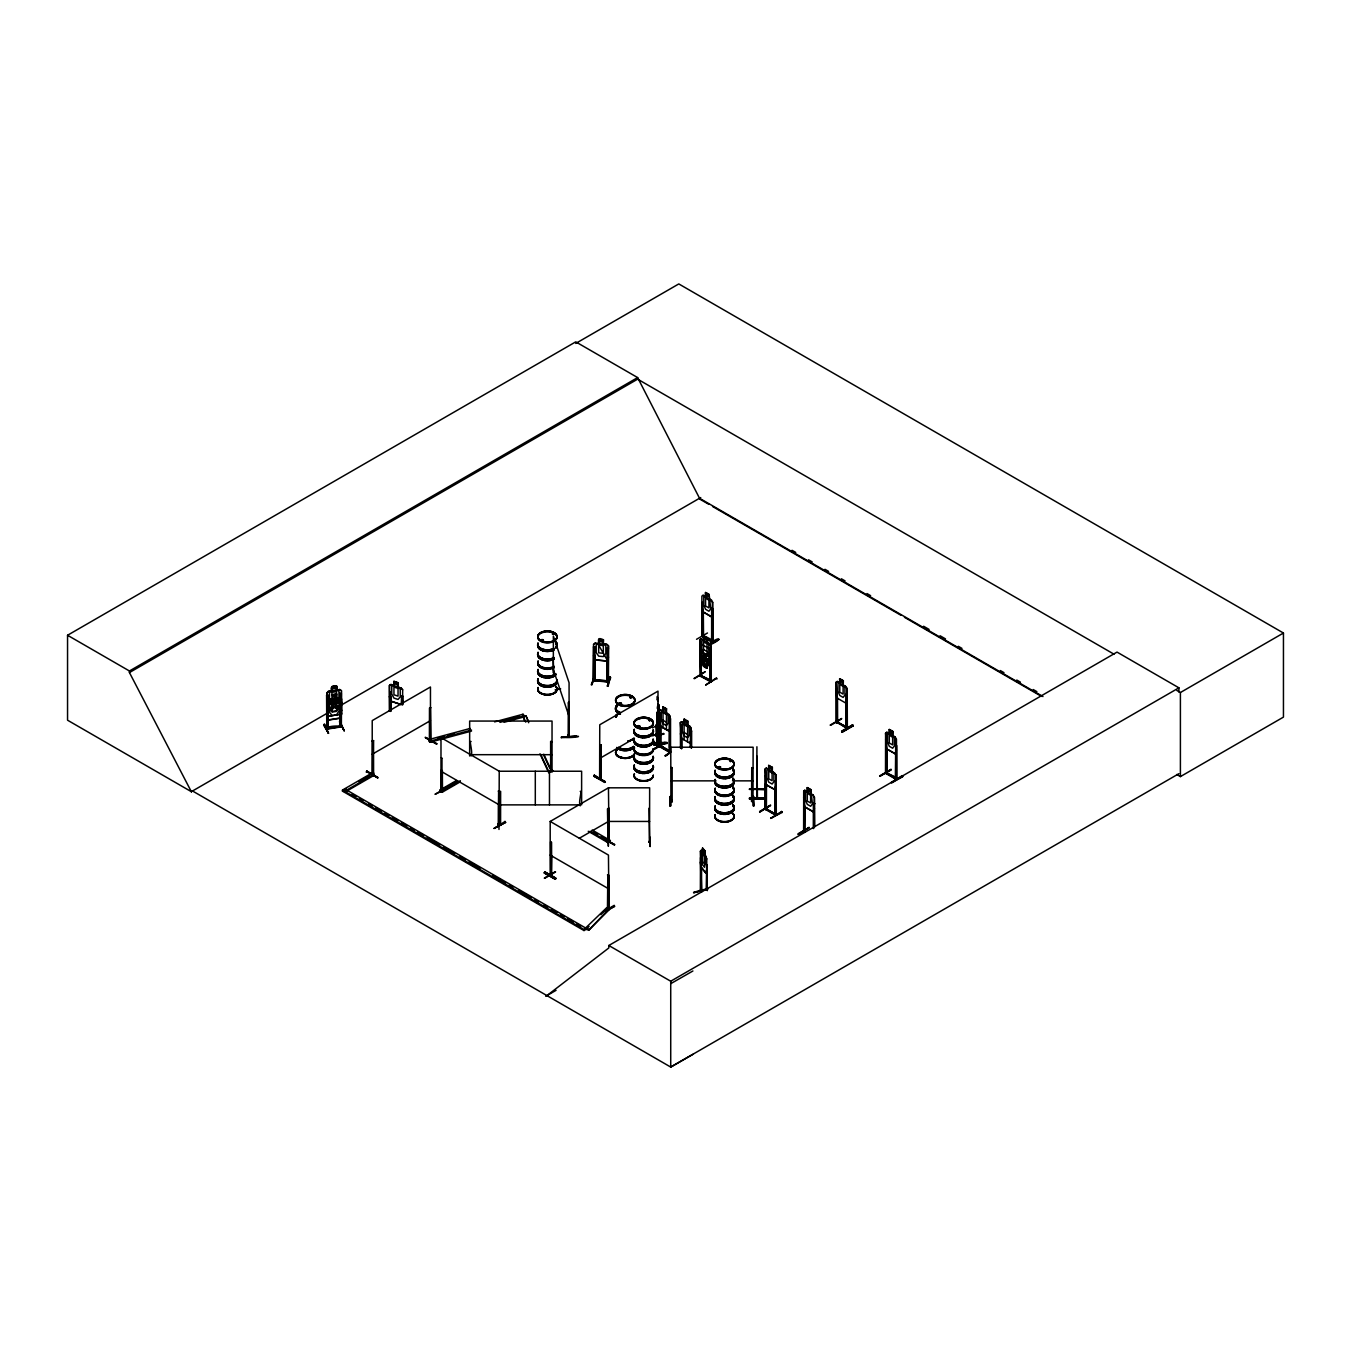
<?xml version="1.0" encoding="UTF-8"?>
<svg xmlns="http://www.w3.org/2000/svg" width="1351" height="1351" viewBox="0 0 1351 1351"><rect width="100%" height="100%" fill="white"/><g stroke="black" fill="none" stroke-linecap="round" stroke-linejoin="round"><path stroke-width="1.5" d="M568.551 703.246L568.805 702.385L568.484 736.954L568.771 735.94M553.353 672.697L553.353 636.051L569.075 682.745L569.109 736.903L568.805 702.385M568.146 734.961C569.818 737.055 567.96 733.002 568.281 736.092M700.966 868.001L701.625 891.947L700.899 889.819M657.245 708.312C659.271 693.131 660.791 731.398 657.397 718.732M700.983 675.213C700.325 673.474 699.869 676.969 701.321 676.091L701.237 661.433M710.778 680.634L710.896 681.917L709.647 680.009L711.133 680.279L700.983 675.568L709.647 680.364M709.832 680.178L710.542 681.867M709.663 681.36L711.285 681.647L711.15 648.007L710.136 647.45L709.832 681.394M657.008 716.908L658.764 722.059L659.102 718.816M445.931 787.92L435.022 794.32L441.253 791.399L442.486 792.041L442.351 770.543M442.351 790.791L442.098 792.311L440.865 790.386L441.98 791.01M500.579 824.11L498.147 823.57L499.549 823.772M500.799 824.431L499.11 823.722L499.009 825.309L499.617 791.45L498.62 790.892L498.249 824.87L498.688 823.299M551.292 874.874C548.422 873.979 553.353 873.472 550.752 874.469M550.262 874.181C548.32 877.052 553.758 874.384 550.549 873.979M551.681 874.215L550.955 873.709L551.157 876.157L551.563 855.707M608.558 907.99L607.46 907.348M659.389 710.558L660.605 709.697L668.931 714.409L670.147 716.554L670.282 752.743L659.389 746.596L658.967 709.444L659.778 710.153M659.457 745.431L660.875 745.735M660.774 746.85L660.774 745.634M665.199 755.817L670.535 752.473L670.535 718.833L669.539 718.276L669.167 752.254L669.539 750.666M670.535 752.473L665.638 756.087M663.729 734.049L652.415 735.484M701.912 635.139C704.766 635.274 699.852 634.886 703.297 636.541M705.695 596.804L703.128 595.183L701.878 596.078L701.929 636.456L701.811 635.021M703.297 635.443L702.74 636.861M711.893 640.762L712.94 640.948M712.011 616.478L711.639 642.063L711.639 608.288L713.007 608.642L712.94 642.181M766.473 808.27L764.987 807.847L766.422 808.168M775.761 815.379L774.697 813.454L775.575 814.079M776.183 813.859L775.913 815.379L765.173 809.232M774.866 814.839L775.187 780.895L776.183 781.469L776.301 815.16L775.423 814.518M803.693 830.257C806.311 831.034 802.882 829.024 803.896 831.101M845.844 727.007L847.33 727.294L845.844 726.872M896.338 750.379L895.122 753.79L886.695 748.927L885.597 733.069L885.513 773.296L885.918 771.809L886.594 773.954L887.151 772.451L885.648 772.096L886.594 772.738M887.151 773.684L887.016 748.437M895.358 777.686C904.934 781.266 870.483 765.021 895.629 777.754M543.338 639.884L542.291 640.965L541.244 639.884M553.809 634.058L552.255 633.957L553.454 634.328M553.066 633.332L552.711 634.193M618.809 703.432C618.302 705.948 624.01 703.888 620.379 702.858M619.906 703.888L619.873 702.773M630.714 697.758L631.272 696.964L630.106 697.69M630.377 697.116L630.191 697.808M630.495 697.977L631.728 697.437L630.63 697.724M650.169 720.471L649.223 719.61L649.155 720.64M730.401 761.728L729.827 760.664M730.925 761.001L730.3 760.849M730.992 761.39L730.182 760.681M705.965 873.067L706.674 869.96L706.016 873.27L701.068 866.954L700.51 850.961L700.358 891.288L701.625 891.069M756.864 790.521L757.523 788.612M756.915 796.448L757.455 798.559L756.915 756.104M608.338 846.317L608.355 836.877L608.355 845.81M658.005 715.946L658.005 703.533L658.9 705.425L658.038 703.499M594.93 646.808L594.643 680.82L593.325 680.651L593.545 646.673M591.214 684.771L594.626 676.057L591.958 684.653M591.856 684.737L594.524 675.872M593.596 679.452L595.082 679.232L593.444 679.029M608.203 680.87L594.997 679.891L608.186 680.921M607.004 648.294L608.457 648.125L607.004 648.294L607.004 681.934L608.423 682.137L608.541 645.947L606.768 644.309L603.542 643.988M606.835 681.917L607.089 660.605M609.858 676.834L610.703 677.611L607.291 686.325L609.96 676.902M608.136 686.376L610.061 677.459M707.671 889.245L693.553 892.775L707.62 889.009M366.695 771.674L377.723 777.855M544.183 872.881L544.774 871.851L555.768 878.116L555.177 879.18L544.183 872.898L555.177 879.146M555.751 878.133L544.757 871.868M555.683 878.758L544.639 872.56L555.768 878.825M594.322 775.187L605.332 782.145L593.731 776.2L594.339 775.17M605.332 782.145L594.271 775.288M604.724 782.465L593.781 776.116M605.248 781.553L594.271 775.744M608.372 682.069L593.292 680.6L593.562 644.461L595.149 643.127C603.103 646.521 593.545 634.987 603.542 639.85L603.34 644.191L605.839 645.829L605.839 653.546L603.34 656.603L598.679 656.147L596.196 652.584L596.196 644.849L598.679 643.735L598.713 639.496M595.115 643.228L606.751 644.41L608.541 645.947M593.528 655.64L595.065 659.947L606.819 660.994L595.099 659.812M608.507 657.16L606.785 661.129M702.976 611.919L701.996 607.106L702.976 611.919L711.386 616.782L712.619 613.388M711.386 616.782L712.737 613.303M774.495 789.423L775.93 786.13L775.93 775.018L772.215 771.556L773.887 774.039L773.887 781.756L772.096 784.036L768.753 782.111L766.963 777.771L766.963 770.036L768.753 769.698L768.871 765.493M775.795 786.046L774.579 789.609L766.152 784.745L765.291 768.955L766.372 768.179L774.613 772.941L775.93 775.018M845.523 702.773L846.705 699.463L846.705 688.436M846.824 699.396L845.608 702.959L837.181 698.112L836.083 682.255L837.333 681.36L839.9 682.981M804.689 806.986L803.71 802.173L804.689 806.986L813.218 811.782L814.332 808.438M813.218 811.782L814.45 808.371M895.122 753.79L896.338 750.21L895.189 737.004L896.456 739.2L896.456 779.561L885.699 773.414M668.813 730.891L670.147 727.514M659.271 721.518L660.403 726.281L668.897 731.077L670.265 727.598M689.905 743.067L691.104 739.757L691.104 728.713L690.074 726.466L691.34 728.662M691.222 739.673L689.989 743.253L681.478 738.44L680.364 722.599L681.63 721.704L684.096 723.106L684.231 719.171M699.784 647.669L701.051 644.072L709.647 648.818L710.778 653.563L709.647 648.818M709.528 660.369L701.017 655.522L699.801 650.878L700.933 655.607L709.528 660.369L710.778 656.789M328.58 719.847L339.81 718.04L341.6 713.767M326.959 716.131L328.513 720.1L339.979 718.259L341.651 713.868L341.6 698.94L339.827 697.656L328.462 699.497L326.959 701.321M328.462 707.806L339.76 706.151L341.347 701.811M326.874 704.175L328.377 708.059L339.878 706.269L341.55 701.895M400.977 704.428L402.514 700.831M326.452 728.865L341.364 726.551M606.667 660.943L608.372 657.025M656.181 734.809L656.873 734.792M658.916 705.323L659.288 743.945L655.961 735.248M656.924 736.109L655.995 724.828M656.721 735.332L659.828 743.877L659.541 742.932M759.65 811.427L770.644 805.112L759.718 812.12M759.617 811.951L770.492 805.635M830.139 725.099L841.673 718.462M830.645 725.301L841.521 718.985M798.154 834.192L809.08 827.893M879.653 775.913L891.187 769.293L880.193 776.082M323.683 724.828L324.51 724.001L328.513 733.323L323.683 724.812L328.411 733.154M544.284 878.099L555.143 871.75M555.599 871.986L544.689 878.336M653.496 749.146L653.428 749.163A9.643 5.556 0 0 1 642.417 754.736A9.643 5.556 0 0 1 634.379 747.779M664.827 742.51L653.428 749.197L664.895 742.51M694.498 678.641L704.698 672.021M550.195 875.651L550.195 821.442L608.457 787.819L649.645 787.819L649.561 842.281L648.936 808.253M550.11 874.35C553.403 874.046 549.215 877.103 551.681 875.043M551.681 875.921L551.563 842.23M498.924 820.53L499.009 829.446M711.538 640.762C691.509 631.457 712.264 637.486 713.108 642.333L702.199 636.034M670.434 796.82L669.792 805.905L670.653 805.905L670.518 796.279L670.653 805.905M669.792 805.871L669.758 796.904M839.782 682.779L839.663 678.709L843.362 680.701L843.244 684.906L846.942 688.368L846.942 728.729C830.73 715.946 838.144 722.937 837.113 723.072M837.62 722.92L837.502 697.623M803.49 831.372L804.588 832.03M430.986 741.26L429.365 741.598M601.06 777.349L600.03 777.889M600.148 745.414L600.114 779.139L601.263 778.463L601.127 744.857L599.76 745.212L601.127 744.857M658.494 745.482L656.924 745.836L657.025 712.146L658.005 711.572L658.393 745.465M608.929 842.146L608.457 808.253L607.477 808.827L608.085 842.669M338.949 707.046L336.517 710.744L331.958 711.487L329.509 708.566M336.602 714.662L339.05 710.947L338.949 699.328L336.517 698.332M608.085 841.437L609.233 841.301M649.02 842.247L649.611 840.626M648.868 841.893L649.73 841.876L648.868 842.197M540.839 640.07L543.338 639.682M619.248 703.651L620.143 703.263M620.379 703.888L621.156 703.212L619.096 703.162M637.925 726.956L637.773 725.892M639.378 726.416L637.773 726.314L638.567 726.686M639.867 726.99L639.226 725.774M648.987 719.999L649.561 720.809L649.763 719.914M719.171 766.557L718.344 768.094M718.614 766.794L719.408 768.027L720.049 766.692M706.877 668.12L706.877 663.983L708.819 663.544L708.819 655.826L706.995 651.503L706.995 643.802L703.584 641.911L703.584 649.628L701.743 651.908L701.743 659.643L703.567 662.024L703.567 666.161M703.584 636.118L703.584 640.526L701.76 640.898L701.76 648.615L703.584 652.938L703.567 660.639L706.995 662.53L705.171 657.937C703.837 663.425 699.463 658.798 704.378 656.535L701.912 650.422L705.104 656.046C706.556 650.388 710.879 654.863 705.898 657.397C711.673 670.197 703.651 660.217 706.995 654.813L708.819 652.533L708.819 644.815L706.995 642.417C711.2 637.554 697.994 633.957 707.113 638.212L707.232 642.282L710.896 645.761L710.778 656.941M328.057 727.75L326.942 727.969M327.905 728.561C325.405 724.474 357.914 726.281 326.739 727.547M339.861 714.172C342.816 720.488 336.686 729.456 341.364 725.335M339.861 693.147L339.979 726.669M327.128 701.338L328.58 699.717L332.008 699.159L329.509 700.848L329.61 712.484L332.042 715.388M327.01 705.138L328.513 703.314L331.89 702.875M327.162 705.154L328.58 703.432M499.076 825.005L499.228 771.235L440.983 737.612L440.983 791.804L440.865 790.386M672.274 800.417L670.636 800.417M671.987 800.417L671.987 801.683L671.987 799.961C669.167 799.471 671.751 803.862 670.603 800.062M751.578 800.383L753.301 800.366M753.301 801.599L751.899 799.978L751.578 801.599L751.747 767.655L753.149 767.976L751.747 767.655M377.773 777.298L366.746 771.083L377.79 777.99M389.426 711.031L389.409 685.497L390.895 684.4L394.036 685.599M393.8 685.497L393.884 681.276L398.275 682.728L398.19 686.95L402.666 689.787L402.514 704.884M394.036 681.461L393.952 685.683L391.756 686.325L391.756 694.042L393.952 698.095L398.038 699.446L400.234 696.88L400.234 689.145L398.038 687.034L398.275 682.728M389.679 691.847L390.895 692.236M389.409 696.592L390.76 701.169L401.078 704.597L402.581 700.983M401.112 687.811L402.666 689.787M390.76 701.169L389.645 696.542M401.315 704.479L401.585 695.799L402.784 696.204L402.784 704.614M402.784 696.204L401.315 696.069M342.462 790.065L584.004 929.505L606.717 907.686L609.318 908.548L609.318 909.611L588.732 930.197L586.131 929.336L584.004 930.552L342.462 791.112L342.462 790.065L371.593 773.245L373.72 774.478L344.589 791.281L344.589 792.328M589.07 926.398L586.131 929.336L586.131 928.289L346.717 790.065L346.717 791.112M600.84 914.627L605.248 910.202M588.732 930.197L609.318 908.548M700.443 851.147L701.186 850.319L702.706 852.363L702.706 848.225M372.217 773.329L373.687 773.025L372.268 773.363M373.518 773.194L373.72 775.525L346.413 791.281M372.217 774.545L372.217 720.607L430.462 686.984L430.462 739.824C430.378 738.879 428.672 744.637 430.462 739.824M373.518 774.427L373.585 740.686L372.217 741.057L373.585 740.686M600.317 779.02C599.422 774.9 602.884 779.291 599.76 778.835L599.641 777.669L601.127 777.298M599.624 778.818L599.76 724.761L658.005 691.138L658.005 745.212L657.025 745.769M657.093 744.452L658.123 743.911M608.018 841.403L608.98 840.862L608.254 842.838L610.382 840.558L592.177 830.038M607.528 842.349L609.233 841.876L609.149 808.236M608.777 842.197L607.477 842.45M593.528 644.579L595.217 643.279M546.935 995.603L608.828 947.946L608.828 945.497L1117.024 652.094L1178.916 687.828L1178.916 692.016M618.842 703.347L619.906 702.858M638.331 725.639L637.284 726.99L639.563 726.99M639.631 727.176L639.479 725.842L638.82 727.091M649.949 720.691L649.561 719.678M718.749 766.692L718.107 767.908M719.644 766.557L719.644 767.571M658.967 741.851L659.828 742.459M329.61 704.749L332.042 702.976L332.042 698.839M389.561 685.599L390.963 684.569L400.977 688.014M768.635 769.496L766.304 768.01L765.054 768.905L765.105 809.266M805.01 806.513L804.622 831.946L803.625 831.422L803.71 791.078L804.841 790.251L807.172 791.737M803.71 791.078L804.723 790.318L813.133 795.182L814.45 797.259L814.721 826.829M885.597 733.069L886.847 732.191L889.178 733.661M885.834 733.12L886.915 732.36L895.156 737.106M700.629 676.378L699.801 639.783L701.085 638.871L703.584 640.256L703.297 611.446M699.919 639.901L701.135 639.04L709.562 643.701L710.778 645.829L710.778 681.85L699.767 675.872M709.444 665.401L710.66 664.54M707.113 664.118L709.495 665.57L710.778 664.658M659.271 710.44L660.436 709.613M680.482 722.734L681.681 721.873M499.228 825.005L500.799 825.309L500.748 823.722M500.579 825.343L500.63 791.365L498.249 791.112M670.755 801.295L671.987 801.65M670.923 801.65L670.755 747.221L753.132 747.221L752.98 801.65M701.085 660.791C696.407 655.522 707.62 667.141 709.495 665.57M703.449 666.229C712.551 670.451 699.514 666.955 703.449 662.091L700.966 660.859M699.801 639.783L699.902 658.629M700.983 676.429L701.237 642.519M711.15 648.007L709.765 647.669M693.958 678.523L705.273 671.717M705.729 685.025L716.503 678.455M705.813 684.889L716.452 677.898L717.043 678.928M663.02 710.93L663.02 706.793L663.02 727.75M666.516 708.903L666.398 729.658M666.634 712.973L668.205 715.523L668.205 723.241L666.398 725.521L663.02 723.612L661.213 719.289L661.213 711.555L663.02 711.2M660.403 726.281L669.015 731.009M680.364 722.599L680.482 748.218M681.63 721.704L690.023 726.585M684.113 739.926L684.096 718.968L687.727 721.012L687.49 741.834M684.113 723.376L682.289 723.731L682.289 731.465L684.113 735.788L687.49 737.697L689.297 735.417L689.297 727.699L687.49 725.284L690.074 726.466M681.478 738.44L680.482 733.627M429.382 741.682L429.483 707.992L430.462 707.417L430.952 741.986L471.516 731.06M429.753 741.902L429.871 708.211L430.851 707.637M366.189 772.08L366.796 771.016M436.863 743.81L425.869 737.545M429.871 740.618C431.661 739.2 431.053 742.054 429.483 741.496L430.462 741.057M372.606 741.26L372.488 774.967L373.197 774.106M441.355 757.827L442.351 758.384M440.983 791.686L442.351 791.889M657.025 744.418L658.528 744.181L657.295 746.056L657.413 712.365L658.393 711.791M660.386 747.12L660.774 713.26M670.535 718.833L669.167 718.496M494.111 828.433L505.578 822.438L494.111 828.433L505.038 821.492M680.87 724.879L681.85 725.436L680.87 724.879L680.87 747.998M657.025 745.651L658.123 745.144M690.26 747.475L690.631 730.435L691.628 731.009L691.628 747.829M691.628 731.009L690.26 730.655M664.405 748.032L652.82 741.412M669.437 750.953L652.888 741.902M669.539 751.899L652.82 742.121M653.428 741.733L670.484 751.139M670.484 751.95L665.047 755.817M550.583 841.656L551.191 842.45M608.018 842.636L607.849 809.046L608.828 808.472M605.028 839.798L614.857 844.696L603.34 838.11M607.46 908.716L607.832 874.722L608.828 875.296L608.946 908.987L608.457 855.082L550.195 821.442M608.828 875.296L607.46 874.941M607.832 886.881L607.916 908.345L607.46 907.484M608.22 907.923L607.815 907.045M614.249 905.322L603.407 911.672M608.558 909.206L614.789 906.251L607.562 910.506M191.42 791.72L67.55 720.201L67.55 635.257L575.746 341.854L637.638 377.588L699.531 498.266L1042.972 696.559M575.746 343.424L678.793 283.93L1283.45 633.028L1283.45 717.111L1180.402 776.605L1176.755 774.495M67.55 635.257L129.443 670.991L637.638 377.588M692.911 1054.354L670.721 1067.07L192.534 790.994L191.335 791.669L129.443 672.562L637.638 379.158L1114.001 654.188M191.335 791.669L327.482 713.075M340.249 705.695L700.73 497.573M372.217 754.246L430.462 720.607M342.462 791.112L346.109 789.001M358.859 781.655L369.769 775.339M705.577 596.602L705.458 592.532L709.157 594.524L710.71 608.946L708.92 611.226L705.577 609.284L703.787 604.944L703.787 597.226L705.577 596.872L705.577 592.464L709.157 594.524M702.3 602.462L703.297 603.036L702.3 602.462L702.469 636.135M709.039 598.729L712.619 602.259L712.737 642.552L701.929 636.321M712.619 602.259L711.47 600.013L703.06 595.419M696.542 639.293L707.468 632.994M460.37 781.773L442.165 792.277L440.038 791.061L440.038 789.997L456.418 780.54M440.038 791.061L456.418 781.587M460.37 780.726L442.165 791.23L440.038 789.997M709.292 643.853C720.826 635.206 722.853 639.243 709.883 644.9M709.292 644.545L718.985 639.563M599.76 758.401L634.345 738.423A9.609 5.556 0 0 0 642.417 745.397A9.643 5.556 0 0 0 653.31 739.892A9.609 5.556 0 0 1 642.417 745.397A9.643 5.556 0 0 1 634.379 738.44M652.55 727.919L658.005 724.761M839.663 678.709L839.782 683.049L837.992 683.403L837.992 691.121L839.782 695.461L843.125 697.403L844.915 695.123L844.915 687.389L843.125 684.991L843.125 680.853L839.782 678.911M836.083 682.255L836.134 722.633L837.232 723.123L836.522 688.638L836.522 722.278L847.347 728.459L847.212 694.819L845.844 694.465L845.844 728.24L846.942 728.729M579.326 838.262L608.457 821.442L649.645 821.442M845.574 686.257L846.942 688.368M836.083 693.35L837.181 698.112M847.212 694.819L845.844 694.465M590.049 831.27L608.254 841.774L610.382 840.558M772.333 771.489L772.333 767.351L772.096 771.624M846.401 727.919L846.452 726.652L837.232 722.261L846.114 726.939M842.264 732.056L853.19 725.74L842.281 732.124L841.673 731.077L852.65 724.828L841.825 731.786M765.493 775.288L766.017 809.705M841.741 731.651L852.751 725.47L841.673 731.786M766.152 784.745L774.613 789.356M776.183 781.469L774.815 781.114M889.296 729.456L892.876 731.533L889.296 729.456L889.296 733.88L887.506 734.218L887.506 741.935L889.296 746.292L892.639 748.218L894.43 745.938L894.43 738.22L892.639 735.805L892.639 731.668M886.628 740.247L885.648 739.689L886.628 740.247L886.56 773.887M810.87 789.592L812.424 804.014L810.634 806.277L807.29 804.352L805.5 800.012L805.5 792.277L807.29 791.939L807.29 787.532L810.87 789.592L810.87 793.729L813.066 795.148M886.695 748.927L895.24 753.706M774.697 813.809L766.203 808.894L775.626 814.045M774.697 814.67L775.187 789.305M895.713 777.399L895.358 779.054L895.73 745.077M781.638 811.512L770.644 818.419L782.161 812.39M804.622 798.323L803.642 797.749L804.622 798.323L804.74 832.013L804.74 830.797M781.672 812.052L770.729 818.284M814.332 797.326L814.332 827.048M813.353 803.355L814.721 803.71L813.353 803.355L813.353 828.585M880.109 776.116L891.187 769.986M798.255 834.361L809.181 827.352L798.255 833.668M902.113 775.592L902.721 776.639L891.187 782.601L902.164 775.643M545.736 996.295L556.055 990.334M608.828 945.497L670.721 981.231L1178.916 687.828M1176.822 690.445L1180.402 692.523L1283.45 633.028M1178.916 773.667L670.721 1067.07L670.721 981.231M670.721 983.68L692.911 970.981M658.005 745.212L657.785 743.979M600.739 744.637L601.127 778.531M619.231 703.939L620.886 704.074M637.52 725.96L639.563 725.859L639.04 727.041M718.428 766.777L720.455 766.861M718.344 766.861L720.151 766.912M550.752 875.701L550.583 842.095M328.175 728.983L328.09 695.292L326.604 695.208L326.773 729.219L326.824 692.979L328.377 691.256L331.89 690.851C327.989 685.177 340.283 683.251 336.652 690.091M470.249 728.425L429.669 739.352L430.952 740.922L471.516 730.013M494.601 721.873L523.006 714.24L524.272 715.81L524.272 716.857L503.991 722.312M437.792 738.22L443.871 736.582M447.941 735.484L454.02 733.846M502.707 720.742L518.936 716.368M499.921 722.363L524.272 715.81M701.186 850.319L706.742 858.949L706.725 889.921M702.554 848.259L704.766 850.657L705.61 857.598L704.546 867.291L702.554 864.826L701.49 860.182L702.486 848.04L704.766 850.657M704.614 850.691L704.766 854.795M705.999 856.551L706.742 858.949M700.358 862.09L701.017 867.038L706.016 873.27M706.235 890.056L706.725 864.691L707.316 890.647M707.316 865.417L706.235 864.826M693.637 892.285L707.671 888.536M609.065 842.23L608.457 787.819M542.055 639.378L541.835 640.34M542.815 640.408L541.768 640.408M542.646 640.931L543.592 640.729L540.907 640.154M638.044 725.622L639.631 725.96M710.018 681.005L710.136 647.45M659.66 745.043L660.352 747.187M498.62 803.051L498.789 824.549M836.404 720.978L837.096 723.14M895.358 745.296L896.726 745.634L896.828 779.341L886.003 773.008L886.02 739.47M765.375 807.628L765.375 808.861L776.183 815.058M765.375 808.861L765.493 783.698M775.086 813.234L775.575 815.312M336.669 694.026L331.789 694.819L336.72 694.127L336.602 702.25L339.05 703.229M331.89 698.737L336.771 697.943M336.551 698.433L339.81 697.91L341.431 699.024M331.958 700.443L336.517 699.717L336.517 707.434L331.958 708.177L331.924 692.337L336.5 691.628L336.5 699.345L331.924 700.054M328.563 703.398L339.928 701.574L341.6 702.655L339.878 701.473L336.771 702.081M328.462 716.283L339.878 714.341L341.6 710.052L339.81 714.324L328.462 716.283L326.959 712.416M331.772 686.696L336.652 685.936M336.45 690.158L339.827 689.584L341.398 690.868M328.09 695.292L326.604 695.208M339.996 693.451L341.347 693.249L341.229 726.99M340.266 722.261L339.439 721.704L344.269 730.857L339.641 722.278M341.229 725.757L339.912 725.926M327.01 716.233L326.993 693.012L328.496 691.476L339.776 689.5L341.55 690.783L341.347 726.872L326.908 729.152M524.88 721.265L523.107 716.402L526.012 715.946L528.663 721.687M658.038 699.362L657.11 696.474M652.432 734.995L663.763 733.542L652.449 735.687M652.263 735.214L663.763 734.252M653.901 743.945C671.683 740.247 671.683 743.81 654.087 745.127M653.901 744.637L667.124 742.915M654.07 744.992L667.293 743.405M553.099 657.346L553.623 673.49M556.696 689.094L560.462 688.706M556.68 689.145L560.597 688.976L555.143 689.821M561.307 737.849L561.29 737.697C592.836 734.032 573.668 739.014 561.273 737.106L576.438 735.94M425.379 737.781L436.373 744.063M542.291 639.783L541.768 640.678M619.873 703.06L620.886 703.212M341.144 725.335L341.347 726.872M659.778 746.326L659.406 712.923L660.386 713.48M670.096 752.693L670.13 751.528M441.355 791.45L442.301 791.922M498.62 824.515L499.617 825.089M498.299 824.836L499.127 825.36M550.583 874.063L551.664 874.57M608.372 907.923L608.22 909.139M896.456 778.328L896.304 779.561M895.899 778.733L895.73 753.47M803.828 791.196L804.014 831.169L805.01 831.608M593.714 680.279L608.625 681.765M649.696 837.569L650.169 846.486L649.713 836.877M471.043 741.496C468.696 740.01 473.205 752.034 471.06 755.969M550.634 741.496L552.035 741.8L550.634 741.496L550.651 772.181M672.156 767.655L670.755 767.655L672.156 767.655L672.156 801.599L670.755 801.599M552.998 770.813L552.255 770.171M580.221 791.365C582.585 789.879 578.059 801.937 580.221 805.855M669.691 796.989L670.552 796.279M753.47 796.904L754.213 805.905L753.351 805.905L753.25 796.279L753.351 805.905M753.25 796.989L754.111 796.989M751.899 800.028L753.301 800.062M753.301 801.295L751.747 801.295L753.149 801.599M499.228 825.309L500.63 825.309M756.915 746.765L756.746 798.373M469.658 754.685L552.035 754.685M499.228 771.235L581.622 771.235L581.622 804.875M670.755 780.861L716.064 780.861M732.546 780.861L753.132 780.861M764.902 788.933L749.45 788.95L764.902 789.643M749.45 789.153L764.902 789.119M749.45 789.44L764.902 789.406M764.902 797.867L749.45 797.985L749.45 799.066L764.902 799.032M764.902 798.458L749.45 798.559L764.902 798.61M579.613 804.875L499.228 804.875L440.983 771.235M372.606 773.667L372.488 774.967M638.297 726.737L638.837 726.737A9.761 5.64 0 0 0 636.777 727.632A9.592 5.539 0 0 1 641.201 718.276A9.592 5.539 0 0 1 652.955 725.065A9.592 5.539 0 0 1 636.895 727.547M593.461 646.977L594.828 647.112M598.679 639.597L603.34 640.053M701 890.748L701.186 889.954M656.586 734.066L656.586 735.282M657.295 744.84L658.393 744.198M803.997 831.085L805.01 831.726M638.871 725.808A9.609 5.556 0 0 0 636.878 726.686A9.643 5.556 0 0 1 638.854 725.791L639.327 725.825M656.198 736.177L656.518 724.761M659.204 743.844L658.967 719.948M393.952 681.546L398.038 682.897M390.844 701.085L401.163 704.513M586.131 928.289L588.732 929.15M712.18 640.509L712.18 641.742M712.585 642.569L712.45 641.235M846.604 727.446L846.79 728.746M766.068 808.557L765.865 809.705M718.428 767.908L720.455 768.094L720.607 766.946M700.865 642.738L699.852 642.181L700.19 675.517L711.15 681.596M703.567 649.611L706.995 651.52M703.567 652.921L706.995 654.83M662.902 706.86L666.634 708.836M663.02 707.063L666.398 708.971M663.02 712.585L666.398 714.493M684.113 724.761L687.49 726.669M663.02 720.303L666.398 722.211M684.113 732.478L687.49 734.387M664.895 743.202L654.053 749.552M607.004 840.66L614.249 845.05M425.278 737.258L436.88 743.877M505.527 822.32L504.97 821.391M792.074 550.313L795.722 552.424M808.506 559.804L812.171 561.915M824.954 569.295L828.602 571.405M841.386 578.785L845.05 580.896M866.97 593.562L870.618 595.673M923.594 626.256L929.083 629.414M940.043 635.747L945.514 638.905M958.315 646.302L961.963 648.396M1000.331 670.552L1003.979 672.663M1016.763 680.043L1020.427 682.154M1033.211 689.534L1036.859 691.644M699.767 499.11L708.92 504.379M712.568 506.49L900.796 615.178M904.461 617.289L1041.52 696.407M837.282 681.596L845.523 686.359M703.06 611.834L711.504 616.715M895.189 737.004L892.758 735.738L892.876 731.533M853.207 725.825L852.599 724.778M836.945 721.806L835.999 721.248M902.671 776.521L891.795 782.921M772.333 767.351L768.635 765.341L768.753 769.698M768.753 765.561L772.096 767.486M807.29 787.802L810.634 789.727M804.892 806.834L813.133 811.596M782.178 812.458L781.57 811.411M594.001 832.148L597.632 834.242M601.279 836.353L604.927 838.447M588.242 831.27L608.254 842.838M550.195 855.082L608.457 888.705M373.72 775.525L371.593 773.245M352.206 794.27L355.853 796.381M359.501 798.492L363.166 800.603M368.654 803.777L372.302 805.888M375.95 807.999L381.438 811.157M385.103 813.268L388.75 815.379M392.398 817.49L397.886 820.648M401.551 822.759L407.023 825.934M410.687 828.045L414.335 830.156M417.999 832.267L423.471 835.425M427.136 837.536L439.919 844.915M443.584 847.026L454.544 853.359M460.032 856.534L465.504 859.692M469.169 861.803L480.129 868.136M492.929 875.516L505.713 882.912M509.378 885.023L513.025 887.134M518.514 890.292L531.298 897.672M534.962 899.783L538.61 901.894M544.098 905.069L547.746 907.18M551.411 909.291L556.882 912.449M560.547 914.559L564.194 916.67M567.859 918.781L573.331 921.956M576.995 924.05L580.643 926.161M659.406 746.681L659.288 745.262M766.422 809.384L766.473 784.272M701.186 891.17L700.358 889.988L701.135 892.082L700.477 857.632M524.272 716.857L523.006 714.24M429.483 740.399L430.952 741.986M702.908 849.407L704.192 852.38L702.908 850.775M704.698 854.845L706.117 856.618M659.068 742.56L656.333 735.332M568.433 736.785L568.281 702.452M668.813 714.476L670.028 716.537L670.028 727.581M813.015 795.249L814.214 797.326M597.767 643.498L607.207 660.132M543.778 754.23L551.765 771.455M528.663 722.734L526.012 715.946M543.778 755.277L549.992 768.685M523.107 716.402L525.775 722.143M540.873 754.685L548.861 771.911M539.978 753.807L548.861 772.958M324.409 724.541L328.513 733.323M327.077 712.264L328.58 716.131M327.128 716.081L328.631 719.948M657.16 697.91L657.819 701L657.16 699.278M657.481 718.58L658.764 722.059M656.856 735.265L659.457 742.037M593.731 655.539L595.217 659.693M553.353 669.691L569.075 716.385M650.135 837.536L650.169 846.469M659.389 721.451L660.521 726.196M1180.402 692.523L1180.402 776.605M889.414 729.658L889.414 733.796M846.216 702.655L846.216 727.885M813.724 811.546L813.724 828.366M807.408 787.734L807.408 791.872M775.795 775.001L775.795 815.312M712.501 602.259L712.501 613.286M710.542 653.597L710.542 664.608M706.995 663.915L706.995 668.323M702.908 603.255L702.908 636.895M701.557 868.744L701.557 891.863M691.222 728.645L691.239 748.049M690.631 743.05L690.631 747.255M687.727 721.012L687.608 725.217M681.85 738.051L681.85 748.555M681.478 725.656L681.478 748.775M669.539 718.276L669.539 747.694M660.774 725.875L660.875 746.968M655.961 734.015L655.877 735.451M608.372 645.981L608.186 682.137M607.747 841.504L607.747 842.737M606.717 907.686L606.717 908.733M594.93 655.218L594.997 680.769M584.004 929.505L584.004 930.552M552.035 772.181L552.035 721.062L469.658 721.062L469.658 755.986M551.292 873.641L551.309 876.14M549.469 771.235L549.469 804.875M535.3 771.235L535.3 804.875M441.98 758.62L441.98 792.243M441.355 769.986L441.355 790.234M390.895 696.44L390.895 711.166M390.625 692.506L390.625 711.437M389.493 685.413L389.679 710.761M373.197 740.483L373.315 773.16M336.45 686.021L336.5 690.243L338.949 691.239L338.949 698.974L336.5 702.655L331.924 703.364L329.475 700.426L329.475 692.708L331.924 690.952L331.721 686.612M327.955 716.013L327.972 729.05M129.443 670.991L129.443 672.562M554.163 666.33A9.575 5.522 0 0 1 542.612 667.208A9.575 5.522 0 0 1 538.154 660.994M554.298 658.629A9.761 5.64 0 0 1 542.511 659.524A9.761 5.64 0 0 1 537.951 653.175M554.298 658.14A9.761 5.64 0 0 1 542.511 659.052A9.761 5.64 0 0 1 537.951 652.702M555.852 642.536A9.761 5.64 0 0 1 555.852 648.176M554.298 649.341A9.761 5.64 0 0 1 542.511 650.236A9.761 5.64 0 0 1 537.951 643.903M555.852 642.063A9.761 5.64 0 0 1 555.852 647.703M554.298 648.868A9.761 5.64 0 0 1 542.511 649.763A9.761 5.64 0 0 1 537.951 643.414M554.214 666.972A9.66 5.573 0 0 1 542.562 667.867A9.66 5.573 0 0 1 538.07 661.585A9.592 5.539 0 0 0 542.595 667.749A9.592 5.539 0 0 0 554.18 666.87M554.214 666.567A9.66 5.573 0 0 1 542.562 667.445A9.66 5.573 0 0 1 538.07 661.179M554.163 667.715A9.575 5.522 0 0 1 542.612 668.593A9.575 5.522 0 0 1 538.154 662.378M555.717 686.105A9.609 5.556 0 0 1 548.658 694.38A9.609 5.556 0 0 1 538.103 687.439M554.214 667.276A9.66 5.573 0 0 1 542.562 668.171A9.66 5.573 0 0 1 538.07 661.906M556.832 679.621A9.761 5.64 0 0 1 547.391 686.73A9.761 5.64 0 0 1 537.951 679.621M557.169 680.617A9.761 5.64 0 0 1 546.125 686.207A9.761 5.64 0 0 1 537.951 679.148M555.852 674.622A9.761 5.64 0 0 1 543.659 677.02A9.761 5.64 0 0 1 537.951 670.349M555.852 674.149A9.761 5.64 0 0 1 543.659 676.547A9.761 5.64 0 0 1 537.951 669.876M555.751 686.612A9.66 5.573 0 0 1 548.658 694.921A9.66 5.573 0 0 1 538.07 687.963A9.592 5.539 0 0 0 548.641 694.887A9.592 5.539 0 0 0 555.7 686.629M555.751 686.308A9.66 5.573 0 0 1 548.658 694.617A9.66 5.573 0 0 1 538.07 687.659M615.82 716.655A9.761 5.64 0 0 1 616.782 715.304M616.917 715.878A9.609 5.556 0 0 0 615.955 717.212A9.643 5.556 0 0 1 616.9 715.878M620.362 713.716A9.761 5.64 0 0 1 616.782 706.016M616.917 714.324A9.609 5.556 0 0 0 615.634 717.094A9.643 5.556 0 0 1 616.9 714.324M616.917 706.607A9.609 5.556 0 0 0 620.447 714.189A9.643 5.556 0 0 1 616.9 706.59M615.82 716.182A9.761 5.64 0 0 1 616.782 714.814M620.362 713.244A9.761 5.64 0 0 1 616.782 705.543M616.917 705.053A9.609 5.556 0 0 0 620.447 712.636A9.643 5.556 0 0 1 616.9 705.036M634.582 753.993A9.66 5.573 0 0 1 621.561 757.708A9.66 5.573 0 0 1 616.883 749.771M633.551 755.648A9.592 5.539 0 0 1 620.447 757.675A9.66 5.573 0 0 1 616.883 750.092M616.934 750.109A9.592 5.539 0 0 0 620.447 757.675A9.66 5.573 0 0 0 633.602 755.665M616.917 747.88A9.609 5.556 0 0 0 633.568 747.88A9.643 5.556 0 0 1 616.9 747.897M633.703 746.917A9.761 5.64 0 0 1 618.336 748.082M633.703 747.39A9.761 5.64 0 0 1 616.782 747.39M633.703 738.102A9.761 5.64 0 0 1 630.14 740.179M732.799 786.839A9.575 5.522 0 0 1 725.757 795.08A9.575 5.522 0 0 1 715.253 788.173M732.968 779.003A9.761 5.64 0 0 1 725.791 787.413A9.761 5.64 0 0 1 715.067 780.354M732.968 778.514A9.761 5.64 0 0 1 725.791 786.924A9.761 5.64 0 0 1 715.067 779.882M732.968 769.715A9.761 5.64 0 0 1 725.791 778.125A9.761 5.64 0 0 1 715.067 771.083M732.968 769.243A9.761 5.64 0 0 1 725.791 777.652A9.761 5.64 0 0 1 715.067 770.594M732.816 787.43A9.592 5.539 0 0 1 725.757 795.688A9.609 5.556 0 0 1 715.219 788.68A9.66 5.573 0 0 0 725.774 795.655A9.609 5.556 0 0 0 732.833 787.346A9.66 5.573 0 0 1 725.774 795.655A9.592 5.539 0 0 1 715.236 788.764M732.867 787.025A9.66 5.573 0 0 1 725.774 795.334A9.66 5.573 0 0 1 715.186 788.359M732.799 788.224A9.575 5.522 0 0 1 725.757 796.465A9.575 5.522 0 0 1 715.253 789.541M732.799 813.285A9.575 5.522 0 0 1 725.757 821.526A9.575 5.522 0 0 1 715.253 814.619M732.968 805.449A9.761 5.64 0 0 1 725.791 813.859A9.761 5.64 0 0 1 715.067 806.8M732.968 804.976A9.761 5.64 0 0 1 725.791 813.386A9.761 5.64 0 0 1 715.067 806.327M732.968 796.161A9.761 5.64 0 0 1 725.791 804.571A9.761 5.64 0 0 1 715.067 797.529M732.968 795.688A9.761 5.64 0 0 1 725.791 804.098A9.761 5.64 0 0 1 715.067 797.056M715.186 815.143A9.66 5.573 0 0 0 725.774 822.1A9.66 5.573 0 0 0 732.867 813.792A9.592 5.539 0 0 1 725.757 822.067A9.592 5.539 0 0 1 715.236 815.143M732.867 813.488A9.66 5.573 0 0 1 725.774 821.796A9.66 5.573 0 0 1 715.186 814.822M653.259 748.69A9.575 5.522 0 0 1 642.434 754.162A9.575 5.522 0 0 1 634.43 747.255M653.124 730.165A9.761 5.64 0 0 1 643.684 737.258A9.761 5.64 0 0 1 634.244 730.165M653.124 729.692A9.761 5.64 0 0 1 643.684 736.785A9.761 5.64 0 0 1 634.244 729.692M636.777 727.159A9.761 5.64 0 0 1 638.803 726.264M653.124 739.436A9.761 5.64 0 0 1 643.684 746.546A9.761 5.64 0 0 1 634.244 739.436M653.124 738.963A9.761 5.64 0 0 1 643.684 746.073A9.761 5.64 0 0 1 634.244 738.963M653.276 749.281A9.592 5.539 0 0 1 642.434 754.77A9.592 5.539 0 0 1 634.413 747.846M653.327 748.91A9.66 5.573 0 0 1 642.417 754.432A9.66 5.573 0 0 1 634.362 747.475M653.259 750.075A9.575 5.522 0 0 1 642.434 755.547A9.575 5.522 0 0 1 634.43 748.64M653.259 775.136A9.575 5.522 0 0 1 642.434 780.625A9.575 5.522 0 0 1 634.43 773.701M653.327 749.569A9.66 5.573 0 0 1 642.417 755.091A9.66 5.573 0 0 1 634.362 748.133M653.124 765.899A9.761 5.64 0 0 1 643.684 772.992A9.761 5.64 0 0 1 634.244 765.899M653.124 765.409A9.761 5.64 0 0 1 643.684 772.519A9.761 5.64 0 0 1 634.244 765.409M634.396 764.902A9.609 5.556 0 0 0 642.417 771.843A9.643 5.556 0 0 0 653.31 766.338A9.609 5.556 0 0 1 642.417 771.843A9.643 5.556 0 0 1 634.379 764.902M653.124 756.611A9.761 5.64 0 0 1 643.684 763.72A9.761 5.64 0 0 1 634.244 756.611M653.124 756.138A9.761 5.64 0 0 1 643.684 763.231A9.761 5.64 0 0 1 634.244 756.138M653.327 775.356A9.66 5.573 0 0 1 642.417 780.878A9.66 5.573 0 0 1 634.362 773.92M338.561 709.005L337.007 709.393L334.322 705.83C332.363 712.197 326.503 712.382 333.275 705.087C326.858 701.253 332.515 698.028 334.237 704.006C335.926 698.028 342.006 697.724 335.284 704.8L338.561 709.005M335.707 695.022L332.768 695.495L332.768 696.863L335.707 696.39L335.707 695.022M335.791 698.923L332.87 699.396L332.87 700.781L335.791 700.308L335.791 698.923M336.602 703.618L332.042 704.361L332.042 712.078L336.602 711.352L336.602 703.618M335.673 686.916L332.751 687.372L332.751 688.757L335.673 688.301L335.673 686.916M602.512 640.661L599.523 640.357L599.523 641.742L602.512 642.046L602.512 640.661M603.34 645.575L598.679 645.102L598.679 652.837L603.34 653.293L603.34 645.575M340.249 722.194L344.184 730.807L340.266 722.245M397.312 683.353L394.678 682.475L394.678 683.859L397.312 684.721L397.312 683.353M398.038 688.419L393.952 687.051L393.952 694.786L398.038 696.137L398.038 688.419M706.387 638.635L704.192 637.419L704.192 638.803L706.387 640.019L706.387 638.635M706.387 665.638L704.192 664.439L704.192 665.807L706.387 667.022L706.387 665.638M665.79 709.326L663.628 708.093L663.628 709.478L665.79 710.71L665.79 709.326M686.882 721.502L684.704 720.269L684.704 721.654L686.882 722.886L686.882 721.502M708.329 595.014L706.168 593.764L706.168 595.149L708.329 596.399L708.329 595.014M708.92 600.182L705.577 598.257L705.577 605.974L708.92 607.916L708.92 600.182M842.534 681.191L840.373 679.941L840.373 681.326L842.534 682.576L842.534 681.191M843.125 686.359L839.782 684.433L839.782 692.151L843.125 694.093L843.125 686.359M892.048 732.006L889.887 730.773L889.887 732.141L892.048 733.39L892.048 732.006M892.639 737.19L889.296 735.248L889.296 742.982L892.639 744.908L892.639 737.19M771.505 767.824L769.344 766.591L769.344 767.976L771.505 769.209L771.505 767.824M810.026 790.082L807.881 788.832L807.881 790.217L810.026 791.45L810.026 790.082M772.096 773.008L768.753 771.066L768.753 778.801L772.096 780.726L772.096 773.008M810.634 795.249L807.29 793.324L807.29 801.042L810.634 802.967L810.634 795.249M704.546 856.264L702.554 853.781L702.554 861.516L704.546 863.981L704.546 856.264M542.595 641.353A9.609 5.556 0 0 0 557.017 636.541A9.609 5.556 0 0 0 542.595 631.744A9.66 5.573 0 0 0 542.562 641.404A9.66 5.573 0 0 0 557.051 636.591A9.66 5.573 0 0 0 542.562 631.761A9.609 5.556 0 0 0 542.595 641.353M542.595 642.164A9.592 5.539 0 0 0 556.984 637.368A9.592 5.539 0 0 0 542.595 632.572A9.592 5.539 0 0 0 542.595 642.164M542.562 641.725A9.66 5.573 0 0 0 557.051 636.895A9.66 5.573 0 0 0 542.562 632.065A9.66 5.573 0 0 0 542.562 641.725M542.595 650.709A9.609 5.556 0 0 0 554.197 649.814A9.643 5.556 0 0 1 542.578 650.709A9.643 5.556 0 0 1 538.086 644.461A9.609 5.556 0 0 0 542.595 650.709M556.68 647.332A9.609 5.556 0 0 0 555.717 643.127A9.643 5.556 0 0 1 556.696 647.332M555.734 647.129A9.643 5.556 0 0 0 555.734 641.556A9.609 5.556 0 0 1 555.717 647.112M542.578 649.155A9.643 5.556 0 0 0 554.214 648.277A9.609 5.556 0 0 1 542.595 649.155A9.643 5.556 0 0 1 538.086 642.907A9.609 5.556 0 0 0 542.595 649.155M542.595 659.98A9.609 5.556 0 0 0 554.197 659.102A9.643 5.556 0 0 1 542.578 659.997A9.643 5.556 0 0 1 538.086 653.732A9.609 5.556 0 0 0 542.595 659.98M542.595 658.427A9.609 5.556 0 0 0 554.197 657.549A9.643 5.556 0 0 1 542.578 658.444A9.643 5.556 0 0 1 538.086 652.178A9.609 5.556 0 0 0 542.595 658.427M543.71 677.476A9.609 5.556 0 0 0 555.717 675.128A9.643 5.556 0 0 1 543.71 677.493A9.643 5.556 0 0 1 538.086 670.907A9.609 5.556 0 0 0 543.71 677.476M543.71 675.922A9.643 5.556 0 0 0 555.734 673.575A9.609 5.556 0 0 1 543.71 675.922A9.643 5.556 0 0 1 538.086 669.353A9.609 5.556 0 0 0 543.71 675.922M547.391 687.169A9.609 5.556 0 0 0 556.68 680.195A9.643 5.556 0 0 1 547.391 687.186A9.643 5.556 0 0 1 538.086 680.195A9.609 5.556 0 0 0 547.391 687.169M546.142 685.582A9.609 5.556 0 0 0 557.017 680.077A9.643 5.556 0 0 1 546.142 685.582A9.643 5.556 0 0 1 538.086 678.624A9.609 5.556 0 0 0 546.142 685.582M620.447 704.85A9.592 5.539 0 0 0 634.852 700.054A9.592 5.539 0 0 0 620.447 695.258A9.643 5.556 0 0 0 620.43 704.901A9.643 5.556 0 0 0 634.886 700.071A9.643 5.556 0 0 0 620.43 695.258A9.592 5.539 0 0 0 620.447 704.85M620.447 705.644A9.592 5.539 0 0 0 634.852 700.848A9.592 5.539 0 0 0 620.447 696.052A9.592 5.539 0 0 0 620.447 705.644M618.42 704.31A9.66 5.573 0 0 0 634.582 701.811A9.66 5.573 0 0 0 622.743 694.988A9.66 5.573 0 0 0 618.42 704.31M621.578 757.455A9.575 5.522 0 0 0 634.497 753.79A9.592 5.539 0 0 1 621.578 757.455A9.592 5.539 0 0 1 616.934 749.569A9.575 5.522 0 0 0 621.578 757.455M627.742 741.209A9.643 5.556 0 0 0 633.602 738.609A9.609 5.556 0 0 1 627.742 741.192M618.437 747.491A9.643 5.556 0 0 0 633.602 746.326A9.609 5.556 0 0 1 618.454 747.475M717.719 767.655A9.592 5.539 0 0 0 733.779 765.173A9.592 5.539 0 0 0 722.025 758.401A9.592 5.539 0 0 0 717.719 767.655M717.736 768.432A9.575 5.522 0 0 0 733.762 765.966A9.575 5.522 0 0 0 722.025 759.194A9.575 5.522 0 0 0 717.736 768.432M719.678 768.888A9.66 5.573 0 0 0 734.167 764.058A9.66 5.573 0 0 0 719.678 759.228A9.66 5.573 0 0 0 719.678 768.888M719.678 768.584A9.66 5.573 0 0 0 734.167 763.771A9.66 5.573 0 0 0 719.678 758.941A9.66 5.573 0 0 0 719.678 768.584M725.757 778.581A9.609 5.556 0 0 0 732.833 770.306A9.643 5.556 0 0 1 725.774 778.598A9.643 5.556 0 0 1 715.203 771.641A9.609 5.556 0 0 0 725.757 778.581M725.774 777.028A9.643 5.556 0 0 0 732.85 768.736A9.609 5.556 0 0 1 725.757 777.028A9.643 5.556 0 0 1 715.203 770.087A9.609 5.556 0 0 0 725.757 777.028M725.757 787.853A9.609 5.556 0 0 0 732.833 779.578A9.643 5.556 0 0 1 725.774 787.869A9.643 5.556 0 0 1 715.203 780.912A9.609 5.556 0 0 0 725.757 787.853M725.757 786.299A9.609 5.556 0 0 0 732.833 778.024A9.643 5.556 0 0 1 725.774 786.316A9.643 5.556 0 0 1 715.203 779.358A9.609 5.556 0 0 0 725.757 786.299M725.774 796.026A9.66 5.573 0 0 0 732.867 787.717A9.66 5.573 0 0 1 725.774 796.043A9.66 5.573 0 0 1 715.186 789.085A9.66 5.573 0 0 0 725.774 796.026M725.757 805.027A9.609 5.556 0 0 0 732.833 796.752A9.643 5.556 0 0 1 725.774 805.044A9.643 5.556 0 0 1 715.203 798.086A9.609 5.556 0 0 0 725.757 805.027M725.774 803.49A9.643 5.556 0 0 0 732.85 795.182A9.609 5.556 0 0 1 725.757 803.473A9.643 5.556 0 0 1 715.203 796.533A9.609 5.556 0 0 0 725.757 803.473M725.757 814.315A9.609 5.556 0 0 0 732.833 806.023A9.643 5.556 0 0 1 725.774 814.315A9.643 5.556 0 0 1 715.203 807.358A9.609 5.556 0 0 0 725.757 814.315M725.757 812.762A9.609 5.556 0 0 0 732.833 804.47A9.643 5.556 0 0 1 725.774 812.762A9.643 5.556 0 0 1 715.203 805.804A9.609 5.556 0 0 0 725.757 812.762M636.895 726.754A9.592 5.539 0 0 0 652.955 724.271A9.66 5.573 0 0 0 641.185 717.465A9.66 5.573 0 0 0 636.861 726.787A9.66 5.573 0 0 0 653.006 724.288A9.592 5.539 0 0 0 641.201 717.482A9.592 5.539 0 0 0 636.895 726.754M638.888 728.409A9.575 5.522 0 0 0 653.259 723.612A9.575 5.522 0 0 0 638.888 718.833A9.575 5.522 0 0 0 638.888 728.409M638.854 727.969A9.66 5.573 0 0 0 653.327 723.14A9.66 5.573 0 0 0 638.854 718.31A9.66 5.573 0 0 0 638.854 727.969M642.417 736.109A9.609 5.556 0 0 0 653.293 730.604A9.643 5.556 0 0 1 642.417 736.126A9.643 5.556 0 0 1 634.379 729.168A9.609 5.556 0 0 0 642.417 736.109M642.417 737.663A9.609 5.556 0 0 0 653.293 732.158A9.643 5.556 0 0 1 642.417 737.68A9.643 5.556 0 0 1 634.379 730.722A9.609 5.556 0 0 0 642.417 737.663M642.417 746.951A9.609 5.556 0 0 0 653.293 741.446A9.643 5.556 0 0 1 642.417 746.951A9.643 5.556 0 0 1 634.379 740.01A9.609 5.556 0 0 0 642.417 746.951M642.417 764.109A9.609 5.556 0 0 0 653.293 758.62A9.643 5.556 0 0 1 642.417 764.126A9.643 5.556 0 0 1 634.379 757.168A9.609 5.556 0 0 0 642.417 764.109M642.417 762.572A9.643 5.556 0 0 0 653.31 757.05A9.609 5.556 0 0 1 642.417 762.555A9.643 5.556 0 0 1 634.379 755.614A9.609 5.556 0 0 0 642.417 762.555M642.417 773.397A9.609 5.556 0 0 0 653.293 767.892A9.643 5.556 0 0 1 642.417 773.414A9.643 5.556 0 0 1 634.379 766.456A9.609 5.556 0 0 0 642.417 773.397M642.434 781.165A9.592 5.539 0 0 0 653.276 775.66A9.643 5.556 0 0 1 642.417 781.182A9.643 5.556 0 0 1 634.379 774.224A9.592 5.539 0 0 0 642.434 781.165"/></g></svg>
